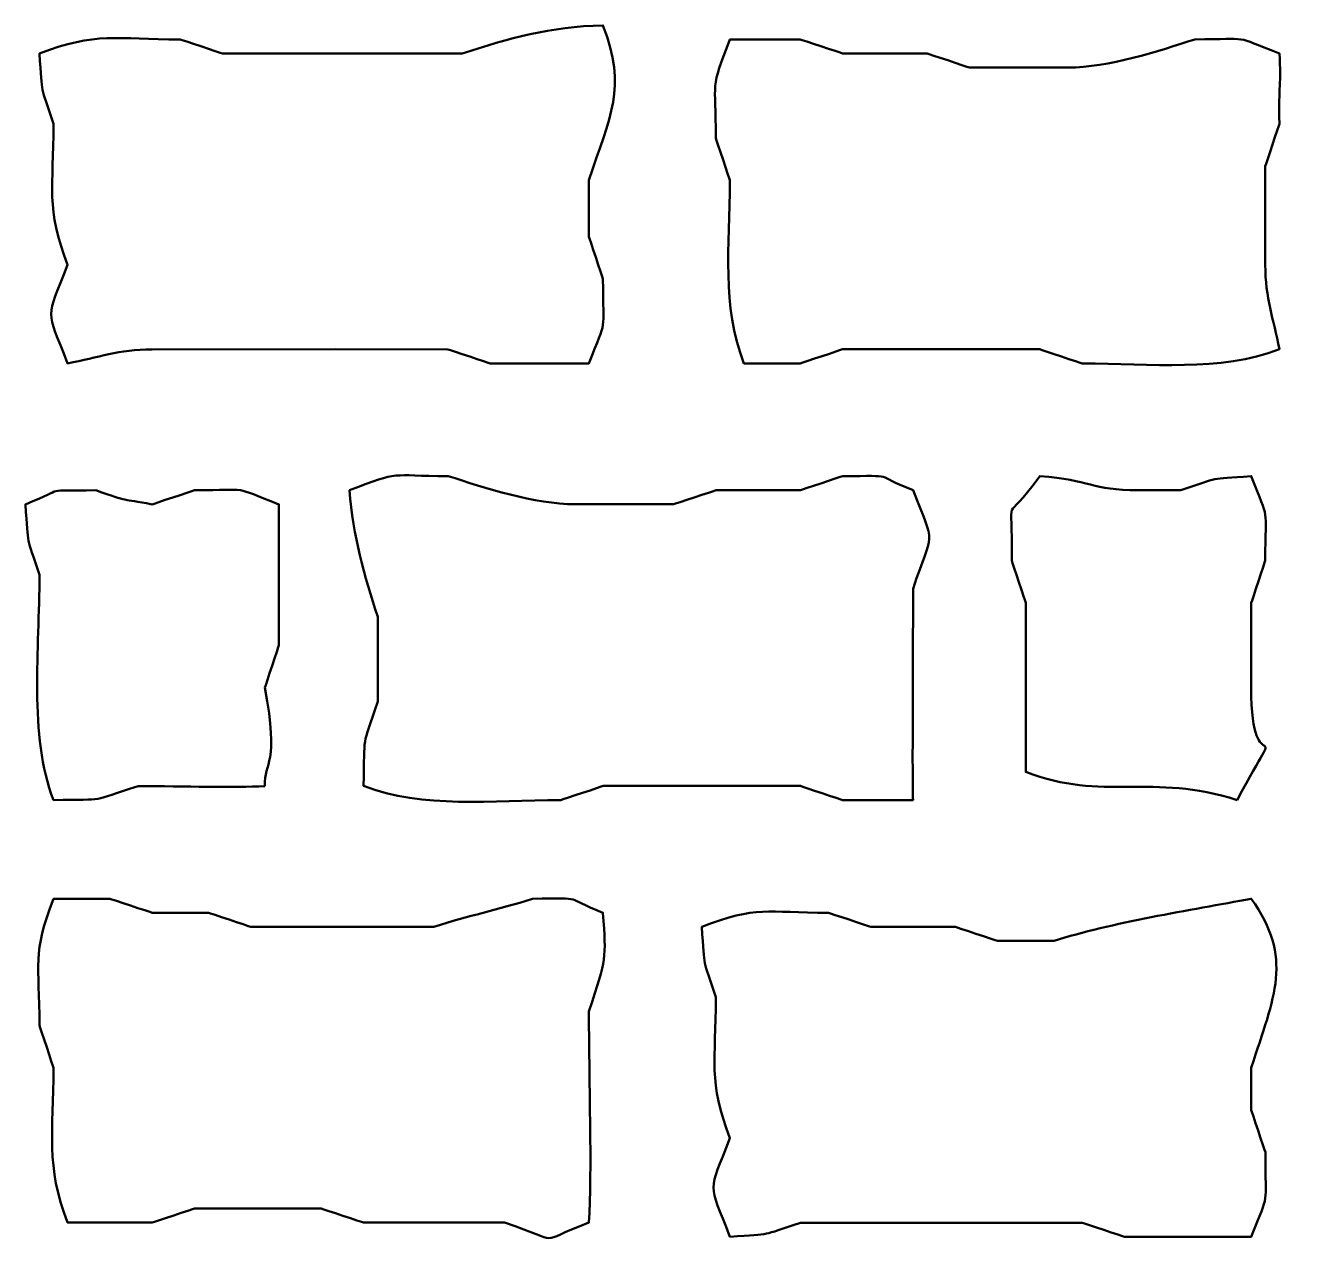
# Model space of a CAD drawing. Header units: centimetres. Extents: x -27.1 to 25.8, y -20 to 19.
# Drawn here: x 22.462 to 23.477, y -3.85 to -2.874 of the extents above; entities that cross this region are included whole.
import ezdxf

# ---------------------------------------------------------------- set-up
doc = ezdxf.new("R2010")
doc.units = ezdxf.units.CM
doc.header["$MEASUREMENT"] = 0
doc.layers.add('layer 1', color=7, linetype='Continuous')

msp = doc.modelspace()

# ---------------------------------------------------------------- linework, layer by layer
at = {"layer": 'layer 1', "color": 225, "lineweight": 50}
for points, knots in [([(22.9128, -2.9983), (22.9128, -2.9983), (22.9128, -3.04343), (22.9128, -3.04343), (22.9128, -3.04343), (22.91307, -3.0441), (22.9234, -3.07538), (22.92408, -3.07726), (22.92408, -3.07726), (22.92408, -3.12363), (22.92778, -3.10636), (22.91278, -3.14496), (22.91278, -3.14496), (22.91278, -3.14496), (22.83381, -3.14495), (22.83381, -3.14495), (22.83381, -3.14495), (22.83314, -3.14468), (22.80185, -3.13436), (22.79995, -3.13368), (22.79995, -3.13368), (22.79995, -3.13368), (22.7097, -3.13366), (22.7097, -3.13366), (22.7097, -3.13366), (22.7097, -3.13366), (22.56302, -3.13368), (22.56302, -3.13368), (22.56302, -3.13368), (22.53597, -3.13368), (22.52034, -3.14021), (22.49534, -3.14495), (22.49534, -3.14495), (22.47775, -3.09962), (22.47775, -3.11132), (22.49534, -3.06597), (22.49534, -3.06597), (22.47774, -3.02061), (22.48406, -3.00428), (22.48406, -2.95314), (22.48406, -2.95314), (22.47309, -2.92002), (22.47552, -2.93239), (22.47278, -2.89674), (22.47278, -2.89674), (22.51813, -2.87911), (22.53447, -2.88544), (22.58561, -2.88545), (22.58561, -2.88545), (22.58628, -2.88572), (22.61756, -2.89604), (22.61944, -2.89674), (22.61944, -2.89674), (22.61944, -2.89674), (22.73227, -2.89672), (22.73227, -2.89672), (22.73227, -2.89672), (22.73227, -2.89672), (22.77741, -2.89672), (22.77741, -2.89672), (22.77741, -2.89672), (22.77741, -2.89672), (22.81125, -2.89674), (22.81125, -2.89674), (22.81125, -2.89674), (22.84846, -2.88465), (22.8817, -2.87509), (22.92408, -2.87418), (22.92408, -2.87418), (22.94376, -2.92482), (22.92961, -2.94643), (22.9128, -2.9983)], [0, 0, 0, 0, 0.0526316, 0.0526316, 0.0526316, 0.0526316, 0.1052632, 0.1052632, 0.1052632, 0.1052632, 0.1578947, 0.1578947, 0.1578947, 0.1578947, 0.2105263, 0.2105263, 0.2105263, 0.2105263, 0.2631579, 0.2631579, 0.2631579, 0.2631579, 0.3157895, 0.3157895, 0.3157895, 0.3157895, 0.3684211, 0.3684211, 0.3684211, 0.3684211, 0.4210526, 0.4210526, 0.4210526, 0.4210526, 0.4736842, 0.4736842, 0.4736842, 0.4736842, 0.5263158, 0.5263158, 0.5263158, 0.5263158, 0.5789474, 0.5789474, 0.5789474, 0.5789474, 0.6315789, 0.6315789, 0.6315789, 0.6315789, 0.6842105, 0.6842105, 0.6842105, 0.6842105, 0.7368421, 0.7368421, 0.7368421, 0.7368421, 0.7894737, 0.7894737, 0.7894737, 0.7894737, 0.8421053, 0.8421053, 0.8421053, 0.8421053, 0.8947368, 0.8947368, 0.8947368, 0.8947368, 1, 1, 1, 1]), ([(23.46569, -2.95313), (23.46542, -2.95379), (23.45509, -2.98509), (23.45441, -2.98698), (23.45441, -2.98698), (23.45441, -2.98698), (23.45441, -3.03211), (23.45441, -3.03211), (23.45441, -3.03211), (23.45441, -3.03211), (23.45441, -3.06594), (23.45441, -3.06594), (23.45441, -3.06594), (23.45441, -3.09301), (23.46096, -3.10864), (23.46569, -3.13363), (23.46569, -3.13363), (23.41808, -3.15213), (23.36331, -3.14493), (23.30773, -3.14493), (23.30773, -3.14493), (23.30706, -3.14466), (23.27578, -3.13432), (23.27389, -3.13363), (23.27389, -3.13363), (23.27389, -3.13363), (23.16107, -3.13363), (23.16107, -3.13363), (23.16107, -3.13363), (23.16107, -3.13363), (23.11593, -3.13365), (23.11593, -3.13365), (23.11593, -3.13365), (23.11527, -3.13392), (23.08398, -3.14424), (23.08209, -3.14493), (23.08209, -3.14493), (23.08209, -3.14493), (23.03695, -3.14492), (23.03695, -3.14492), (23.03695, -3.14492), (23.01865, -3.09773), (23.02569, -3.05273), (23.02569, -2.99826), (23.02569, -2.99826), (23.02542, -2.99759), (23.01507, -2.96629), (23.0144, -2.96441), (23.0144, -2.96441), (23.0144, -2.91675), (23.00961, -2.92684), (23.02569, -2.88542), (23.02569, -2.88542), (23.02569, -2.88542), (23.08209, -2.88541), (23.08209, -2.88541), (23.08209, -2.88541), (23.08276, -2.88568), (23.11404, -2.89603), (23.11593, -2.89671), (23.11593, -2.89671), (23.11593, -2.89671), (23.18362, -2.89669), (23.18362, -2.89669), (23.18362, -2.89669), (23.18429, -2.89696), (23.21558, -2.90731), (23.21747, -2.90799), (23.21747, -2.90799), (23.21747, -2.90799), (23.29646, -2.90798), (23.29646, -2.90798), (23.29646, -2.90798), (23.32826, -2.90799), (23.36926, -2.89475), (23.39801, -2.88541), (23.39801, -2.88541), (23.44437, -2.88541), (23.4271, -2.88171), (23.46569, -2.89671), (23.46569, -2.89671), (23.46736, -2.92234), (23.4649, -2.9212), (23.46569, -2.95313)], [0, 0, 0, 0, 0.0454545, 0.0454545, 0.0454545, 0.0454545, 0.0909091, 0.0909091, 0.0909091, 0.0909091, 0.1363636, 0.1363636, 0.1363636, 0.1363636, 0.1818182, 0.1818182, 0.1818182, 0.1818182, 0.2272727, 0.2272727, 0.2272727, 0.2272727, 0.2727273, 0.2727273, 0.2727273, 0.2727273, 0.3181818, 0.3181818, 0.3181818, 0.3181818, 0.3636364, 0.3636364, 0.3636364, 0.3636364, 0.4090909, 0.4090909, 0.4090909, 0.4090909, 0.4545455, 0.4545455, 0.4545455, 0.4545455, 0.5, 0.5, 0.5, 0.5, 0.5454545, 0.5454545, 0.5454545, 0.5454545, 0.5909091, 0.5909091, 0.5909091, 0.5909091, 0.6363636, 0.6363636, 0.6363636, 0.6363636, 0.6818182, 0.6818182, 0.6818182, 0.6818182, 0.7272727, 0.7272727, 0.7272727, 0.7272727, 0.7727273, 0.7727273, 0.7727273, 0.7727273, 0.8181818, 0.8181818, 0.8181818, 0.8181818, 0.8636364, 0.8636364, 0.8636364, 0.8636364, 0.9090909, 0.9090909, 0.9090909, 0.9090909, 1, 1, 1, 1]), ([(23.17239, -3.49469), (23.17239, -3.49469), (23.11599, -3.49468), (23.11599, -3.49468), (23.11599, -3.49468), (23.11532, -3.49441), (23.08404, -3.4841), (23.08215, -3.48342), (23.08215, -3.48342), (23.08215, -3.48342), (23.0483, -3.48342), (23.0483, -3.48342), (23.0483, -3.48342), (23.0483, -3.48342), (22.9242, -3.48341), (22.9242, -3.48341), (22.9242, -3.48341), (22.92353, -3.48368), (22.89223, -3.49401), (22.89035, -3.49468), (22.89035, -3.49468), (22.83477, -3.49469), (22.78001, -3.5019), (22.73239, -3.48342), (22.73239, -3.48342), (22.73333, -3.43904), (22.73077, -3.45556), (22.74367, -3.41573), (22.74367, -3.41573), (22.74367, -3.41573), (22.74367, -3.38189), (22.74367, -3.38189), (22.74367, -3.38189), (22.74367, -3.38189), (22.74367, -3.34804), (22.74367, -3.34804), (22.74367, -3.34804), (22.73281, -3.31453), (22.72396, -3.28365), (22.72112, -3.24648), (22.72112, -3.24648), (22.76254, -3.23039), (22.75242, -3.23521), (22.80008, -3.23521), (22.80008, -3.23521), (22.82883, -3.24451), (22.86986, -3.25775), (22.90164, -3.25777), (22.90164, -3.25777), (22.90164, -3.25777), (22.98061, -3.25777), (22.98061, -3.25777), (22.98061, -3.25777), (22.98128, -3.2575), (23.01258, -3.24716), (23.01447, -3.24648), (23.01447, -3.24648), (23.01447, -3.24648), (23.08216, -3.2465), (23.08216, -3.2465), (23.08216, -3.2465), (23.08283, -3.24623), (23.1141, -3.23588), (23.11601, -3.23521), (23.11601, -3.23521), (23.16135, -3.2352), (23.13831, -3.23323), (23.17241, -3.2465), (23.17241, -3.2465), (23.1908, -3.29387), (23.18827, -3.27654), (23.17241, -3.32547), (23.17241, -3.32547), (23.17241, -3.35192), (23.17161, -3.49324), (23.17239, -3.49469)], [0, 0, 0, 0, 0.05, 0.05, 0.05, 0.05, 0.1, 0.1, 0.1, 0.1, 0.15, 0.15, 0.15, 0.15, 0.2, 0.2, 0.2, 0.2, 0.25, 0.25, 0.25, 0.25, 0.3, 0.3, 0.3, 0.3, 0.35, 0.35, 0.35, 0.35, 0.4, 0.4, 0.4, 0.4, 0.45, 0.45, 0.45, 0.45, 0.5, 0.5, 0.5, 0.5, 0.55, 0.55, 0.55, 0.55, 0.6, 0.6, 0.6, 0.6, 0.65, 0.65, 0.65, 0.65, 0.7, 0.7, 0.7, 0.7, 0.75, 0.75, 0.75, 0.75, 0.8, 0.8, 0.8, 0.8, 0.85, 0.85, 0.85, 0.85, 0.9, 0.9, 0.9, 0.9, 1, 1, 1, 1]), ([(23.43185, -3.49469), (23.36379, -3.47263), (23.32437, -3.4961), (23.26261, -3.47215), (23.26261, -3.47215), (23.26261, -3.47215), (23.26261, -3.33674), (23.26261, -3.33674), (23.26261, -3.33674), (23.26234, -3.33607), (23.25199, -3.3048), (23.25133, -3.3029), (23.25133, -3.3029), (23.25266, -3.2423), (23.24297, -3.27861), (23.27389, -3.23521), (23.27389, -3.23521), (23.31478, -3.23835), (23.31471, -3.2465), (23.35287, -3.2465), (23.35287, -3.2465), (23.35287, -3.2465), (23.38672, -3.24651), (23.38672, -3.24651), (23.38672, -3.24651), (23.41984, -3.23554), (23.40747, -3.23794), (23.44312, -3.23521), (23.44312, -3.23521), (23.45812, -3.27383), (23.45441, -3.25652), (23.45441, -3.3029), (23.45441, -3.3029), (23.45414, -3.30357), (23.4438, -3.33485), (23.44312, -3.33674), (23.44312, -3.33674), (23.44312, -3.33674), (23.44311, -3.40443), (23.44311, -3.40443), (23.44311, -3.40443), (23.44312, -3.48898), (23.47523, -3.41468), (23.43185, -3.49469)], [0, 0, 0, 0, 0.0833333, 0.0833333, 0.0833333, 0.0833333, 0.1666667, 0.1666667, 0.1666667, 0.1666667, 0.25, 0.25, 0.25, 0.25, 0.3333333, 0.3333333, 0.3333333, 0.3333333, 0.4166667, 0.4166667, 0.4166667, 0.4166667, 0.5, 0.5, 0.5, 0.5, 0.5833333, 0.5833333, 0.5833333, 0.5833333, 0.6666667, 0.6666667, 0.6666667, 0.6666667, 0.75, 0.75, 0.75, 0.75, 0.8333333, 0.8333333, 0.8333333, 0.8333333, 1, 1, 1, 1]), ([(22.65334, -3.48349), (22.62895, -3.48506), (22.58915, -3.48348), (22.55179, -3.48349), (22.55179, -3.48349), (22.51195, -3.49638), (22.52845, -3.4938), (22.48411, -3.49475), (22.48411, -3.49475), (22.46412, -3.44331), (22.47282, -3.37332), (22.47281, -3.31426), (22.47281, -3.31426), (22.46183, -3.28112), (22.46428, -3.29349), (22.46153, -3.25784), (22.46153, -3.25784), (22.49757, -3.24355), (22.47231, -3.24755), (22.51795, -3.24655), (22.51795, -3.24655), (22.54567, -3.25652), (22.53728, -3.25284), (22.56307, -3.25784), (22.56307, -3.25784), (22.56373, -3.25757), (22.59503, -3.24723), (22.59691, -3.24655), (22.59691, -3.24655), (22.64329, -3.24657), (22.62601, -3.24286), (22.6646, -3.25784), (22.6646, -3.25784), (22.6646, -3.25784), (22.6646, -3.37067), (22.6646, -3.37067), (22.6646, -3.37067), (22.66433, -3.37134), (22.654, -3.40261), (22.65333, -3.40452), (22.65333, -3.40452), (22.66515, -3.46712), (22.65266, -3.46342), (22.65334, -3.48349)], [0, 0, 0, 0, 0.0833333, 0.0833333, 0.0833333, 0.0833333, 0.1666667, 0.1666667, 0.1666667, 0.1666667, 0.25, 0.25, 0.25, 0.25, 0.3333333, 0.3333333, 0.3333333, 0.3333333, 0.4166667, 0.4166667, 0.4166667, 0.4166667, 0.5, 0.5, 0.5, 0.5, 0.5833333, 0.5833333, 0.5833333, 0.5833333, 0.6666667, 0.6666667, 0.6666667, 0.6666667, 0.75, 0.75, 0.75, 0.75, 0.8333333, 0.8333333, 0.8333333, 0.8333333, 1, 1, 1, 1]), ([(22.9128, -3.66393), (22.91281, -3.71935), (22.91543, -3.79244), (22.91281, -3.83318), (22.91281, -3.83318), (22.86696, -3.84998), (22.89571, -3.84957), (22.84512, -3.83318), (22.84512, -3.83318), (22.84512, -3.83318), (22.73229, -3.83318), (22.73229, -3.83318), (22.73229, -3.83318), (22.73162, -3.83291), (22.70033, -3.82258), (22.69844, -3.82191), (22.69844, -3.82191), (22.69844, -3.82191), (22.5969, -3.82191), (22.5969, -3.82191), (22.5969, -3.82191), (22.59623, -3.82218), (22.56494, -3.8325), (22.56305, -3.83317), (22.56305, -3.83317), (22.56305, -3.83317), (22.49536, -3.83318), (22.49536, -3.83318), (22.49536, -3.83318), (22.47748, -3.78708), (22.48409, -3.76131), (22.48409, -3.70906), (22.48409, -3.70906), (22.48382, -3.70839), (22.47349, -3.67712), (22.47281, -3.67522), (22.47281, -3.67522), (22.47281, -3.62521), (22.46684, -3.6181), (22.48409, -3.57367), (22.48409, -3.57367), (22.48409, -3.57367), (22.52921, -3.57368), (22.52921, -3.57368), (22.52921, -3.57368), (22.52988, -3.57395), (22.56118, -3.58427), (22.56305, -3.58495), (22.56305, -3.58495), (22.56305, -3.58495), (22.60818, -3.58495), (22.60818, -3.58495), (22.60818, -3.58495), (22.60885, -3.58522), (22.64014, -3.59554), (22.64203, -3.59624), (22.64203, -3.59624), (22.64203, -3.59624), (22.70972, -3.59623), (22.70972, -3.59623), (22.70972, -3.59623), (22.70972, -3.59623), (22.75485, -3.59624), (22.75485, -3.59624), (22.75485, -3.59624), (22.75485, -3.59624), (22.78869, -3.59623), (22.78869, -3.59623), (22.78869, -3.59623), (22.81676, -3.58713), (22.83959, -3.58278), (22.86767, -3.57368), (22.86767, -3.57368), (22.91301, -3.57367), (22.88998, -3.57171), (22.92408, -3.58495), (22.92408, -3.58495), (22.92653, -3.62338), (22.92707, -3.61991), (22.9128, -3.66393)], [0, 0, 0, 0, 0.047619, 0.047619, 0.047619, 0.047619, 0.0952381, 0.0952381, 0.0952381, 0.0952381, 0.1428571, 0.1428571, 0.1428571, 0.1428571, 0.1904762, 0.1904762, 0.1904762, 0.1904762, 0.2380952, 0.2380952, 0.2380952, 0.2380952, 0.2857143, 0.2857143, 0.2857143, 0.2857143, 0.3333333, 0.3333333, 0.3333333, 0.3333333, 0.3809524, 0.3809524, 0.3809524, 0.3809524, 0.4285714, 0.4285714, 0.4285714, 0.4285714, 0.4761905, 0.4761905, 0.4761905, 0.4761905, 0.5238095, 0.5238095, 0.5238095, 0.5238095, 0.5714286, 0.5714286, 0.5714286, 0.5714286, 0.6190476, 0.6190476, 0.6190476, 0.6190476, 0.6666667, 0.6666667, 0.6666667, 0.6666667, 0.7142857, 0.7142857, 0.7142857, 0.7142857, 0.7619048, 0.7619048, 0.7619048, 0.7619048, 0.8095238, 0.8095238, 0.8095238, 0.8095238, 0.8571429, 0.8571429, 0.8571429, 0.8571429, 0.9047619, 0.9047619, 0.9047619, 0.9047619, 1, 1, 1, 1]), ([(23.44318, -3.7091), (23.44318, -3.7091), (23.44318, -3.74296), (23.44318, -3.74296), (23.44318, -3.74296), (23.44345, -3.74363), (23.45378, -3.7749), (23.45446, -3.77681), (23.45446, -3.77681), (23.45446, -3.82317), (23.45817, -3.80589), (23.44318, -3.84449), (23.44318, -3.84449), (23.44318, -3.84449), (23.34163, -3.84449), (23.34163, -3.84449), (23.34163, -3.84449), (23.34096, -3.84422), (23.30968, -3.83388), (23.30779, -3.83319), (23.30779, -3.83319), (23.30779, -3.83319), (23.19497, -3.83319), (23.19497, -3.83319), (23.19497, -3.83319), (23.19497, -3.83319), (23.11598, -3.83321), (23.11598, -3.83321), (23.11598, -3.83321), (23.11598, -3.83321), (23.08213, -3.83319), (23.08213, -3.83319), (23.08213, -3.83319), (23.04901, -3.84417), (23.06138, -3.84175), (23.02573, -3.84449), (23.02573, -3.84449), (23.00813, -3.79914), (23.00813, -3.81085), (23.02573, -3.76551), (23.02573, -3.76551), (23.00812, -3.72013), (23.01444, -3.7038), (23.01444, -3.65267), (23.01444, -3.65267), (23.00347, -3.61954), (23.0059, -3.6319), (23.00316, -3.59625), (23.00316, -3.59625), (23.04761, -3.57901), (23.0547, -3.585), (23.10469, -3.58498), (23.10469, -3.58498), (23.10536, -3.58525), (23.13667, -3.59559), (23.13855, -3.59627), (23.13855, -3.59627), (23.13855, -3.59627), (23.20624, -3.59625), (23.20624, -3.59625), (23.20624, -3.59625), (23.20691, -3.59652), (23.23822, -3.60687), (23.2401, -3.60754), (23.2401, -3.60754), (23.2401, -3.60754), (23.28523, -3.60756), (23.28523, -3.60756), (23.28523, -3.60756), (23.33033, -3.59291), (23.39478, -3.58285), (23.44318, -3.5737), (23.44318, -3.5737), (23.47712, -3.62136), (23.46183, -3.65151), (23.44318, -3.7091)], [0, 0, 0, 0, 0.05, 0.05, 0.05, 0.05, 0.1, 0.1, 0.1, 0.1, 0.15, 0.15, 0.15, 0.15, 0.2, 0.2, 0.2, 0.2, 0.25, 0.25, 0.25, 0.25, 0.3, 0.3, 0.3, 0.3, 0.35, 0.35, 0.35, 0.35, 0.4, 0.4, 0.4, 0.4, 0.45, 0.45, 0.45, 0.45, 0.5, 0.5, 0.5, 0.5, 0.55, 0.55, 0.55, 0.55, 0.6, 0.6, 0.6, 0.6, 0.65, 0.65, 0.65, 0.65, 0.7, 0.7, 0.7, 0.7, 0.75, 0.75, 0.75, 0.75, 0.8, 0.8, 0.8, 0.8, 0.85, 0.85, 0.85, 0.85, 0.9, 0.9, 0.9, 0.9, 1, 1, 1, 1])]:
    msp.add_open_spline(points, degree=3, knots=knots, dxfattribs=at)

doc.saveas('drawing.dxf')
